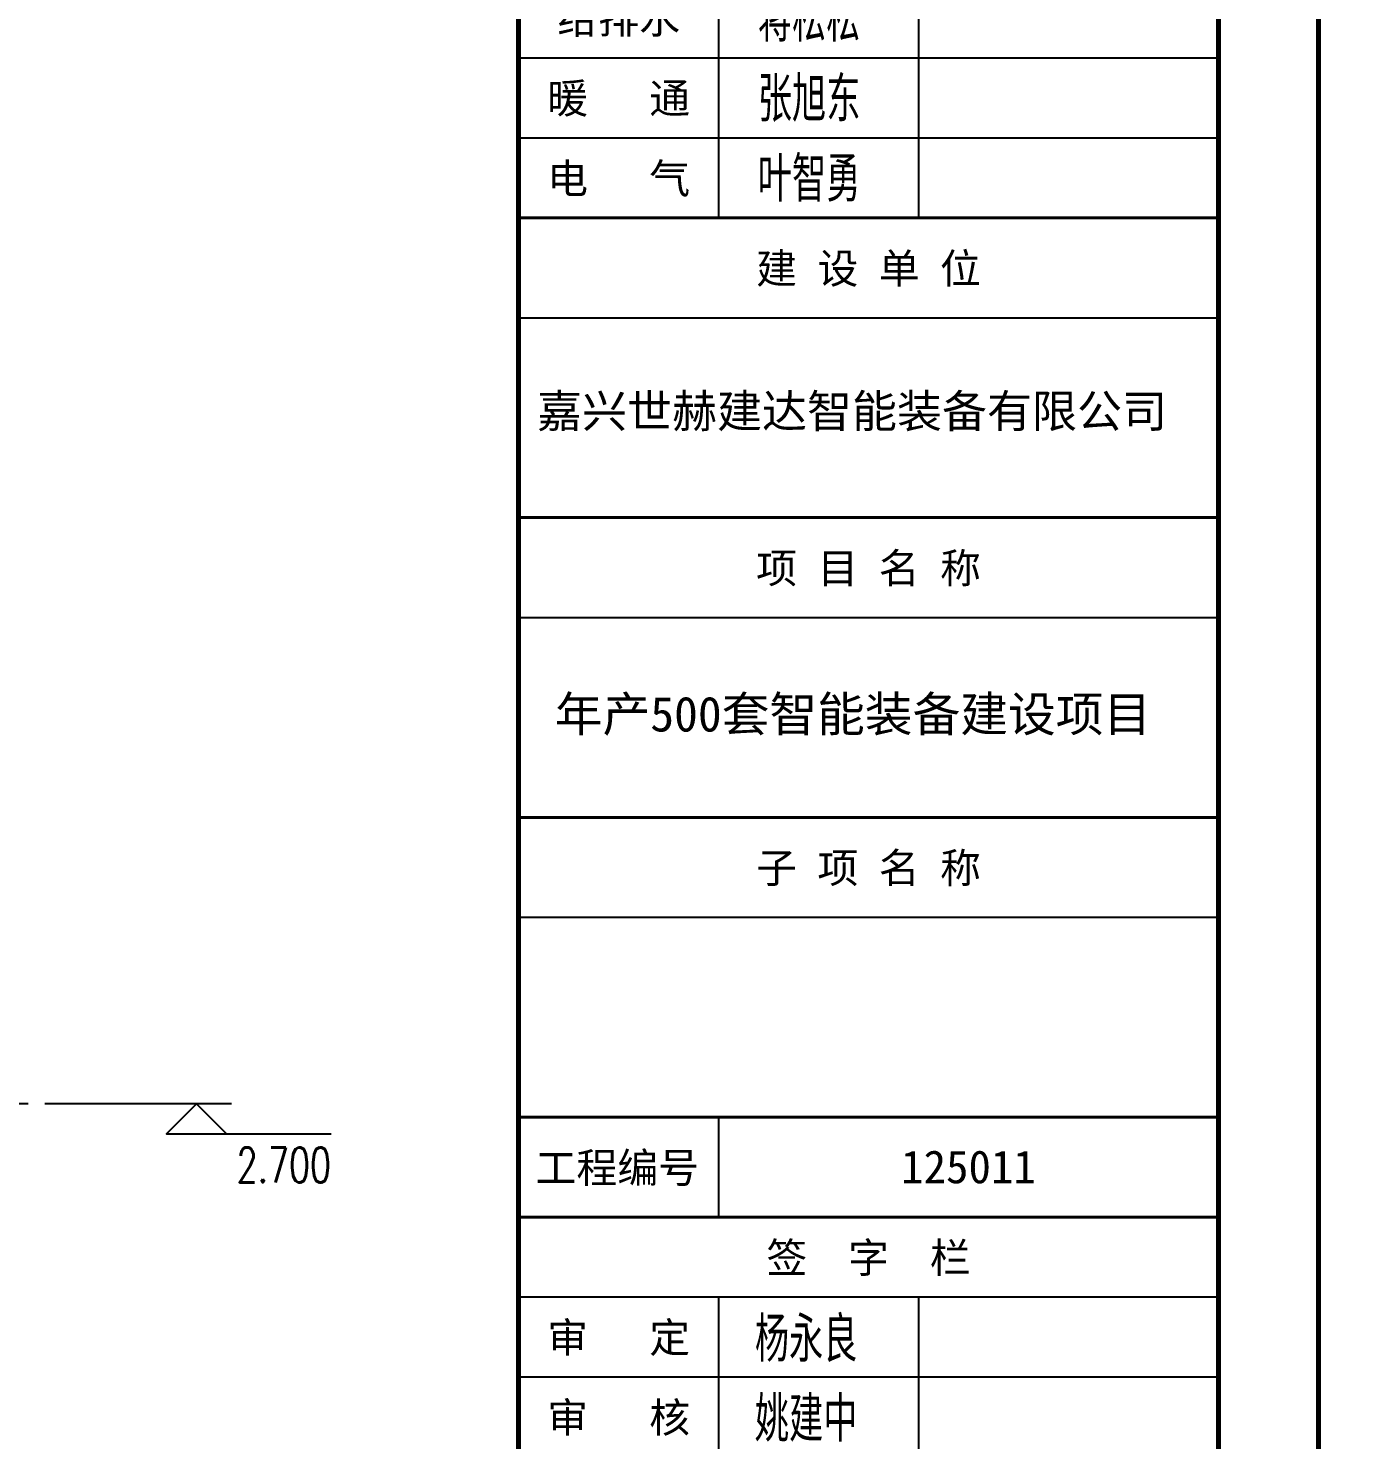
# Model space of a CAD drawing. Extents: x -160106 to 966792, y -663931 to 1550022.
# Drawn here: x -61302.6 to -60905.1, y -99189.1 to -98765.3 of the extents above; entities that cross this region are included whole.
import ezdxf
from ezdxf.enums import TextEntityAlignment as Align

# ---------------------------------------------------------------- set-up
doc = ezdxf.new("R2010")
doc.units = 0
doc.linetypes.add('ZN-CENTER', pattern=[2, 1.25, -0.25, 0.25, -0.25])
for name, color, linetype in [('!ZN6-轴线-1', 1, 'ZN-CENTER'), ('0-cxFrame', 155, 'Continuous'), ('3符号', 173, 'Continuous'), ('qianming', 155, 'Continuous')]:
    doc.layers.add(name, color=color, linetype=linetype)
doc.layers.add('0-cxText', color=131, linetype='Continuous', lineweight=25)
doc.styles.add('BZHZ', font='bzxw', dxfattribs={"width": 0.8, "bigfont": 'bzhz'})
doc.styles.add('cx_biaoti', font='')
doc.styles.add('cx_tuming', font='simhei.ttf')
doc.styles.add('cx_tuqian1', font='')
doc.styles.add('卓越符号', font='ROMANS.shx', dxfattribs={"width": 0.7, "bigfont": 'CHINESE.shx'})
doc.styles.add('黑体', font='simhei.ttf', dxfattribs={"height": 12})
doc.styles.get('cx_biaoti').set_extended_font_data('SimSun')
doc.styles.get('cx_tuqian1').set_extended_font_data('SimSun')

# ---------------------------------------------------------------- blocks, each defined once
blk = doc.blocks.new('zjcx_lan_huiqian(Dragon)')
for p, q in [((-7000, -800), (0, -800)), ((-5000, -800), (-5000, -4800)), ((-3000, -800), (-3000, -4800)), ((-7000, -1600), (0, -1600)), ((-7000, -2400), (0, -2400)), ((-7000, -3200), (0, -3200)), ((-7000, -4000), (0, -4000))]:
    blk.add_line(p, q)
at = {"const_width": 30}
blk.add_lwpolyline([(-7000, 0), (0, 0)], dxfattribs=at)
blk.add_lwpolyline([(-7000, 0), (0, 0), (0, -4800), (-7000, -4800)], close=True, dxfattribs=at)
at = {"style": 'cx_biaoti'}
for s, p in [('会  签  栏', (-3500, -400)), ('建   筑', (-6000, -1200)), ('结   构', (-6000, -2000)), ('给排水', (-6000, -2800)), ('暖   通', (-6000, -3600)), ('电   气', (-6000, -4400))]:
    blk.add_text(s, height=300, dxfattribs=at).set_placement(p, align=Align.MIDDLE)
blk = doc.blocks.new('T-汇签(Dragon)')
at = {"layer": '0-cxFrame'}
blk.add_blockref('zjcx_lan_huiqian(Dragon)', (0, 0), dxfattribs=at)
at = {"layer": 'qianming', "style": 'BZHZ', "width": 0.8}
for s, p in [('黄岩峰', (-4094, -1189)), ('蒋松松', (-4094, -2789)), ('张旭东', (-4094, -3589)), ('叶智勇', (-4094, -4389))]:
    blk.add_text(s, height=450, dxfattribs=at).set_placement(p, align=Align.MIDDLE)
blk = doc.blocks.new('zjcx_lan_qianzi(Dragon)')
for p, q in [((-7000, 4800), (0, 4800)), ((-5000, 4800), (-5000, 0)), ((-3000, 4800), (-3000, 0)), ((-7000, 4000), (0, 4000)), ((-7000, 3200), (0, 3200)), ((-7000, 2400), (0, 2400)), ((-7000, 1600), (0, 1600)), ((-7000, 800), (0, 800))]:
    blk.add_line(p, q)
at = {"const_width": 30}
blk.add_lwpolyline([(-7000, 5600), (0, 5600)], dxfattribs=at)
blk.add_lwpolyline([(-7000, 5600), (0, 5600), (0, 0), (-7000, 0)], close=True, dxfattribs=at)
at = {"style": 'cx_biaoti'}
for s, p in [('签  字  栏', (-3500, 5200)), ('审   定', (-6000, 4400)), ('审   核', (-6000, 3600)), ('校   对', (-6000, 2800)), ('设   计', (-6000, 400))]:
    blk.add_text(s, height=300, dxfattribs=at).set_placement(p, align=Align.MIDDLE)
at = {"style": 'cx_biaoti', "width": 0.85}
for s, p in [('项目负责人', (-6000, 2000)), ('专业负责人', (-6000, 1200))]:
    blk.add_text(s, height=300, dxfattribs=at).set_placement(p, align=Align.MIDDLE)
blk = doc.blocks.new('T-签字(Dragon)')
at = {"layer": '0-cxFrame'}
blk.add_blockref('zjcx_lan_qianzi(Dragon)', (0, 0), dxfattribs=at)
at = {"layer": 'qianming', "style": 'BZHZ', "width": 0.8}
for s, p in [('杨永良', (-4124, 4400)), ('姚建中', (-4124, 3600)), ('姜旭超', (-4124, 2800)), ('宋月飞', (-4124, 2000)), ('宋月飞', (-4124, 1200)), ('叶佳超', (-4124, 400))]:
    blk.add_text(s, height=450, dxfattribs=at).set_placement(p, align=Align.MIDDLE)
blk = doc.blocks.new('zjcx_lan_xiangmu(Dragon)')
for p, q in [((-7000, 9000), (0, 9000)), ((-7000, 6000), (0, 6000)), ((-7000, 3000), (0, 3000)), ((-5000, 1000), (-5000, 0))]:
    blk.add_line(p, q)
at = {"const_width": 30}
for points in [[(-7000, 10000), (0, 10000)], [(-7000, 7000), (0, 7000)], [(-7000, 7000), (0, 7000)], [(-7000, 4000), (0, 4000)], [(-7000, 4000), (0, 4000)], [(-7000, 1000), (0, 1000)], [(-7000, 0), (0, 0)]]:
    blk.add_lwpolyline(points, dxfattribs=at)
blk.add_lwpolyline([(-7000, 10000), (0, 10000), (0, 0), (-7000, 0)], close=True)
at = {"style": 'cx_biaoti'}
for s, p in [('建 设 单 位', (-3500, 9500)), ('项 目 名 称', (-3500, 6500)), ('子 项 名 称', (-3500, 3500)), ('工程编号', (-6013, 500))]:
    blk.add_text(s, height=300, dxfattribs=at).set_placement(p, align=Align.MIDDLE)
blk = doc.blocks.new('T-项目(Dragon)')
blk.add_blockref('zjcx_lan_xiangmu(Dragon)', (0, 0))
at = {"color": 3, "style": 'cx_tuming'}
for s, height, p in [('嘉兴世赫建达智能装备有限公司', 330, (-6816, 7901)), ('年产500套智能装备建设项目 ', 350, (-6638, 4859))]:
    blk.add_text(s, height=height, dxfattribs=at).set_placement(p)
blk = doc.blocks.new('zjcx_T2(Dragon)')
at = {"layer": '0-cxFrame', "const_width": 50}
blk.add_lwpolyline([(-7000, 40000), (0, 40000), (0, 0), (-7000, 0)], close=True, dxfattribs=at)
at = {"layer": '0-cxFrame'}
for name, p in [('T-汇签(Dragon)', (0, 29800)), ('T-项目(Dragon)', (0, 15000)), ('T-签字(Dragon)', (0, 9400))]:
    blk.add_blockref(name, p, dxfattribs=at)
blk = doc.blocks.new('TK22.A2 L(Dragon)')
at = {"layer": '0-cxFrame', "color": 7, "const_width": 0.5}
blk.add_lwpolyline([(0, 0), (-594, 0), (-594, 420), (0, 420)], close=True, dxfattribs=at)
at = {"layer": '0-cxFrame', "const_width": 0.5}
for points in [[(-80, 10), (-574, 10), (-574, 410), (-80, 410)], [(-10, 10), (-80, 10), (-80, 410), (-10, 410)]]:
    blk.add_lwpolyline(points, close=True, dxfattribs=at)
at = {"layer": '0-cxFrame', "xscale": 0.01, "yscale": 0.01, "zscale": 0.01}
blk.add_blockref('zjcx_T2(Dragon)', (-10, 10), dxfattribs=at)
at = {"style": '黑体', "flags": 4}
blk.add_attdef('图幅', text='', height=3.3, dxfattribs=at).set_placement((-40, 3), align=Align.RIGHT)
at = {"layer": '0-cxText', "flags": 4}
for tag, height, style, p in [('建设单位', 3.5, 'cx_tuming', (-45, 240)), ('项目名称', 3.5, 'cx_tuming', (-45, 210)), ('子项名称', 3.5, 'cx_tuming', (-45, 180)), ('工程编号', 3.3, 'cx_tuqian1', (-35, 165)), ('图名1', 3.5, 'cx_tuming', (-45, 87)), ('图名2', 3.5, 'cx_tuming', (-45, 79)), ('图名3', 3.5, 'cx_tuming', (-45, 71)), ('出图日期', 3.3, 'cx_tuqian1', (-39, 60)), ('专业', 3.3, 'cx_tuqian1', (-55, 52)), ('图号', 3.3, 'cx_tuqian1', (-55, 44)), ('版次', 3.3, 'cx_tuqian1', (-20, 44))]:
    blk.add_attdef(tag, text='', height=height, dxfattribs=dict(at, style=style)).set_placement(p, align=Align.MIDDLE)
at = {"layer": 'Defpoints', "color": 6, "flags": 4}
for tag, height, style, p in [('tufu', 3.3, '黑体', (-12, 12)), ('dwfname', 4, 'cx_tuqian1', (-80, 3))]:
    blk.add_attdef(tag, text='', height=height, dxfattribs=dict(at, style=style)).set_placement(p, align=Align.RIGHT)
blk = doc.blocks.new('*U2300')
at = {"ltscale": 10}
blk.add_line((3.48, 0), (-6.85, 0), dxfattribs=at)
blk.add_lwpolyline([(3, 3), (0, 0), (-3, 3), (13.45, 3)])
at = {"color": 0, "style": '卓越符号', "width": 0.7, "flags": 8}
blk.add_attdef('±0.000', text='', height=3.5, dxfattribs=at).set_placement((13.45, 4.35), align=Align.RIGHT)

msp = doc.modelspace()

# ---------------------------------------------------------------- linework, layer by layer
at = {"layer": '!ZN6-轴线-1', "linetype": 'ZN-CENTER', "ltscale": 20}
msp.add_line((-61272.61, -99088.26), (-61646.26, -99088.26), dxfattribs=at)

# ---------------------------------------------------------------- block references
at = {"layer": '0-cxFrame'}
ref = msp.add_blockref('TK22.A2 L(Dragon)', (-60915.4, -99602.2), dxfattribs=dict(at, xscale=3, yscale=3, zscale=3))
ref.add_attrib('工程编号', '125011', dxfattribs={"layer": '0-cxText', "height": 9.9, "style": 'cx_tuqian1'}).set_placement((-61020.4, -99107.2), align=Align.MIDDLE)
at = {"layer": '0-cxFrame', "xscale": 3, "yscale": 3, "zscale": 3}
msp.add_blockref('TK22.A2 L(Dragon)', (-59133.4, -99602.2), dxfattribs=at)
at = {"layer": '3符号', "color": 7}
ref = msp.add_blockref('*U2300', (-61252.06, -99088.26), dxfattribs=dict(at, xscale=-3, yscale=3, zscale=3, rotation=180))
ref.add_attrib('±0.000', '2.700', dxfattribs={"layer": '0', "color": 0, "height": 10.5, "style": '卓越符号', "width": 0.7}).set_placement((-61211.71, -99111.81), align=Align.RIGHT)

doc.saveas('drawing.dxf')
